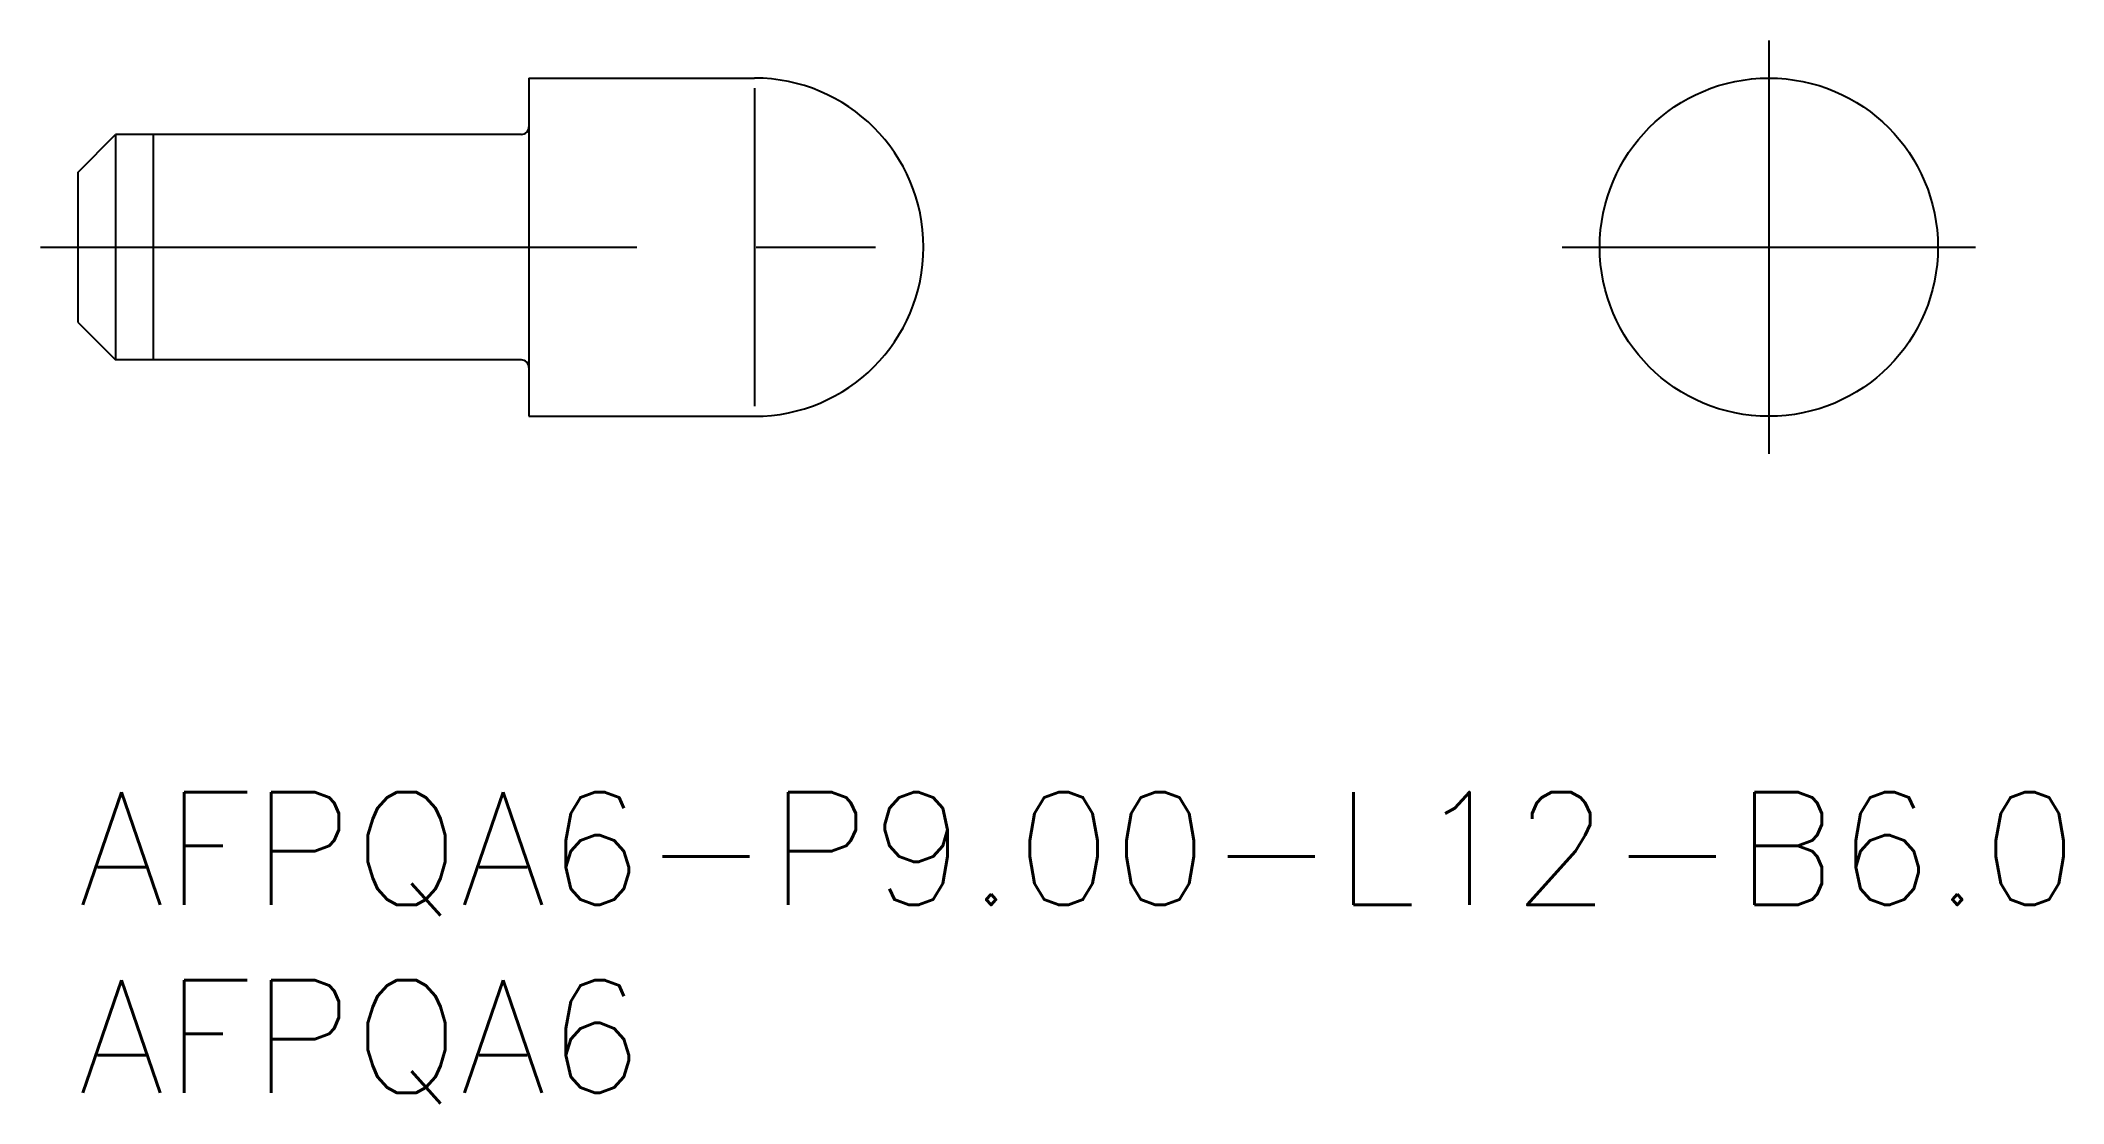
# Model space of a CAD drawing. Extents: x -1 to 52.8, y -8.3 to 20.
import ezdxf

# ---------------------------------------------------------------- set-up
doc = ezdxf.new("R2010")
doc.units = 0
doc.header["$LTSCALE"] = 0.5
doc.linetypes.add('CENTER', pattern=[50.8, 31.75, -6.35, 6.35, -6.35])
for name, color, linetype in [('MSM_CENTER', 1, 'CENTER'), ('MSM_CONTINUOUS', 7, 'CONTINUOUS'), ('MSM_NARROW', 5, 'CONTINUOUS'), ('MSM_PART_NUMBER', 7, 'CONTINUOUS')]:
    doc.layers.add(name, color=color, linetype=linetype)
doc.styles.get("Standard").update_dxf_attribs({"font": 'txt.shx', "height": 3, "bigfont": 'bigfont.shx'})

# ---------------------------------------------------------------- blocks, each defined once
blk = doc.blocks.new('*U13')
at = {"layer": 'MSM_PART_NUMBER'}
blk.add_text('AFPQA6-P9.00-L12-B6.0', height=3, dxfattribs=at).set_placement((0, -3))
blk = doc.blocks.new('*U14')
at = {"layer": 'MSM_PART_NUMBER'}
blk.add_text('AFPQA6', height=3, dxfattribs=at).set_placement((0, -8))

msp = doc.modelspace()

# ---------------------------------------------------------------- linework, layer by layer
at = {"layer": 'MSM_CENTER'}
for p, q in [((45, 20), (45, 9)), ((-1, 14.5), (23.5, 14.5)), ((39.5, 14.5), (50.5, 14.5))]:
    msp.add_line(p, q, dxfattribs=at)
at = {"layer": 'MSM_CONTINUOUS'}
for p, q in [((12, 19), (12, 10)), ((12, 19), (18, 19)), ((0, 16.5), (1, 17.5)), ((1, 17.5), (1, 11.5)), ((11.8, 17.5), (1, 17.5)), ((0, 12.5), (0, 16.5)), ((0, 12.5), (1, 11.5)), ((11.8, 11.5), (1, 11.5)), ((12, 10), (18, 10))]:
    msp.add_line(p, q, dxfattribs=at)
msp.add_circle((45, 14.5), 4.5, dxfattribs=at)
for centre, radius, start, end in [((18, 14.5), 4.5, 270, 90), ((11.8, 17.7), 0.2, 270, 0), ((11.8, 11.3), 0.2, 0, 90)]:
    msp.add_arc(centre, radius, start, end, dxfattribs=at)
at = {"layer": 'MSM_NARROW'}
for p, q in [((18, 18.73), (18, 10.27)), ((2, 17.5), (2, 11.5))]:
    msp.add_line(p, q, dxfattribs=at)

# ---------------------------------------------------------------- block references
at = {"layer": 'MSM_CONTINUOUS'}
for name in ['*U13', '*U14']:
    msp.add_blockref(name, (0, 0), dxfattribs=at)

doc.saveas('drawing.dxf')
